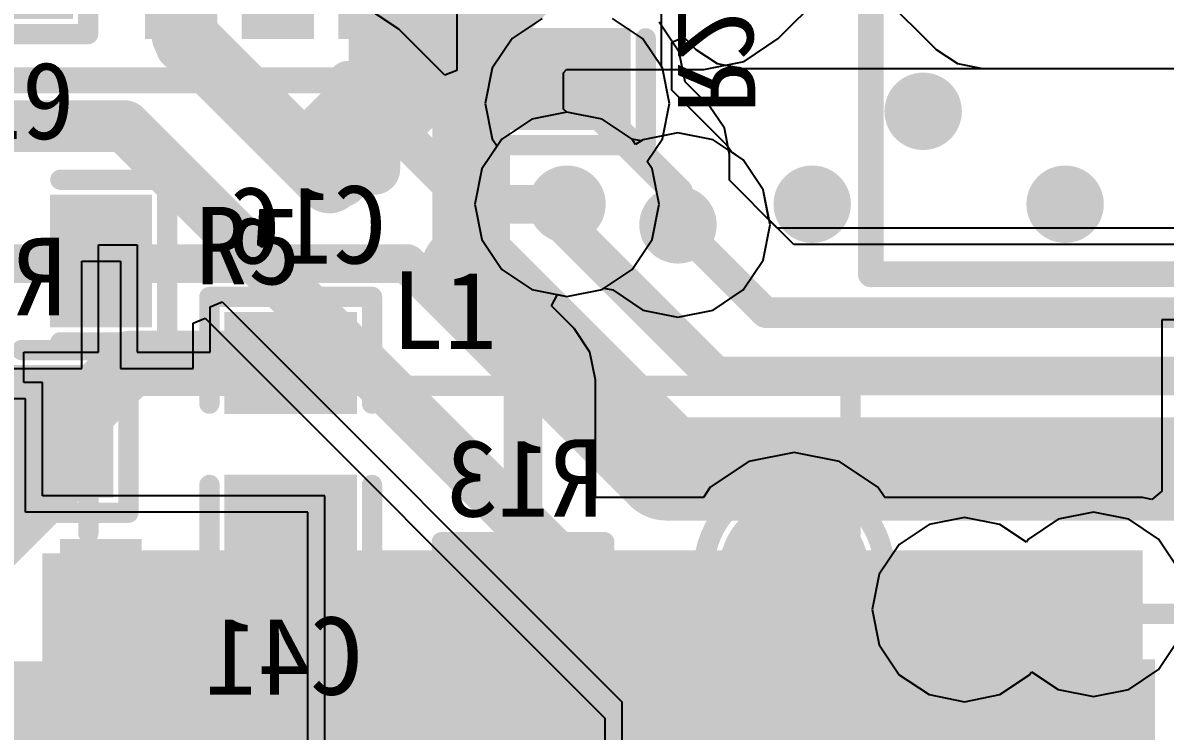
# Model space of a CAD drawing. Header units: millimetres. Extents: x 192 to 285.3, y 128.7 to 184.7.
# Drawn here: x 219.06 to 230.3, y 154.62 to 161.58 of the extents above; entities that cross this region are included whole.
import ezdxf

# ---------------------------------------------------------------- set-up
doc = ezdxf.new("R2010")
doc.units = ezdxf.units.MM
for name, color, linetype in [('BottomLayer', 5, 'Continuous'), ('BottomOverlay', 54, 'Continuous'), ('BottomPaste', 16, 'Continuous'), ('BottomSolder', 6, 'Continuous'), ('ConnectLayer', 7, 'Continuous'), ('MidLayer1', 16, 'Continuous'), ('MidLayer2', 76, 'Continuous'), ('MultiLayer', 9, 'Continuous'), ('TopLayer', 1, 'Continuous'), ('TopOverlay', 2, 'Continuous'), ('TopPaste', 8, 'Continuous'), ('TopSolder', 216, 'Continuous'), ('ViaHoleLayer', 16, 'Continuous')]:
    doc.layers.add(name, color=color, linetype=linetype)

# ---------------------------------------------------------------- blocks, each defined once
blk = doc.blocks.new('DO_214AC_17')
at = {"layer": 'TopLayer'}
for points in [[(-1.137, -0.794), (1.163, -0.794), (-1.137, 0.806), (1.163, 0.806)], [(3.263, -0.794), (5.563, -0.794), (3.263, 0.806), (5.563, 0.806)]]:
    blk.add_solid(points, dxfattribs=at)
at = {"layer": 'TopOverlay'}
for points, const_width in [([(-0.387, 1.356), (4.813, 1.356)], 0.2), ([(1.619, -0.921), (1.619, 1.111)], 0.254), ([(1.619, 1.111), (2.635, 0.095)], 0.254), ([(2.635, 0.603), (2.635, 1.111)], 0.254), ([(2.635, -0.921), (2.635, 0.603)], 0.254), ([(1.619, -0.921), (2.635, 0.095)], 0.254), ([(-0.387, -1.344), (4.813, -1.344)], 0.2)]:
    blk.add_lwpolyline(points, dxfattribs=dict(at, const_width=const_width))
for points, const_width in [([(-0.437, 1.356, 1), (-0.337, 1.356, 1)], 0.1), ([(4.763, 1.356, 1), (4.863, 1.356, 1)], 0.1), ([(1.556, 1.111, 1), (1.683, 1.111, 1)], 0.127), ([(1.556, 1.111, 1), (1.683, 1.111, 1)], 0.127), ([(2.572, 1.111, 1), (2.699, 1.111, 1)], 0.127), ([(2.572, 0.603, 1), (2.699, 0.603, 1)], 0.127), ([(2.572, 0.603, 1), (2.699, 0.603, 1)], 0.127), ([(2.572, 0.095, 1), (2.699, 0.095, 1)], 0.127), ([(2.572, 0.095, 1), (2.699, 0.095, 1)], 0.127), ([(1.556, -0.921, 1), (1.683, -0.921, 1)], 0.127), ([(1.556, -0.921, 1), (1.683, -0.921, 1)], 0.127), ([(2.572, -0.921, 1), (2.699, -0.921, 1)], 0.127), ([(-0.437, -1.344, 1), (-0.337, -1.344, 1)], 0.1), ([(4.763, -1.344, 1), (4.863, -1.344, 1)], 0.1)]:
    blk.add_lwpolyline(points, format="xyb", close=True, dxfattribs=dict(at, const_width=const_width))
at = {"layer": 'TopPaste'}
for points in [[(-1.137, -0.794), (1.163, -0.794), (-1.137, 0.806), (1.163, 0.806)], [(3.263, -0.794), (5.563, -0.794), (3.263, 0.806), (5.563, 0.806)]]:
    blk.add_solid(points, dxfattribs=at)
at = {"layer": 'TopSolder'}
for points in [[(-1.238, -0.895), (1.265, -0.895), (-1.238, 0.908), (1.265, 0.908)], [(3.162, -0.895), (5.665, -0.895), (3.162, 0.908), (5.665, 0.908)]]:
    blk.add_solid(points, dxfattribs=at)
blk = doc.blocks.new('MP4560DN_FOOTPRINT_B_34')
at = {"layer": 'BottomLayer'}
for points in [[(-0.8, 3.51), (0.8, 3.51), (-0.8, 4.11), (0.8, 4.11)], [(4.6, 3.51), (6.2, 3.51), (4.6, 4.11), (6.2, 4.11)], [(4, 3.655), (1.4, 3.655), (4, 0.155), (1.4, 0.155)], [(-0.8, 2.24), (0.8, 2.24), (-0.8, 2.84), (0.8, 2.84)], [(4.6, 2.24), (6.2, 2.24), (4.6, 2.84), (6.2, 2.84)], [(-0.8, 0.97), (0.8, 0.97), (-0.8, 1.57), (0.8, 1.57)], [(4.6, 0.97), (6.2, 0.97), (4.6, 1.57), (6.2, 1.57)], [(-0.8, -0.3), (0.8, -0.3), (-0.8, 0.3), (0.8, 0.3)], [(4.6, -0.3), (6.2, -0.3), (4.6, 0.3), (6.2, 0.3)]]:
    blk.add_solid(points, dxfattribs=at)
at = {"layer": 'BottomOverlay', "const_width": 0.2}
for points in [[(4.318, 4.445), (1.118, 4.445)], [(1.118, -0.635), (1.118, 4.445)], [(4.318, -0.635), (4.318, 4.445)], [(2.2, -0.635), (1.118, -0.635)], [(4.318, -0.635), (3.2, -0.635)]]:
    blk.add_lwpolyline(points, dxfattribs=at)
at = {"layer": 'BottomOverlay', "const_width": 0.1}
for points in [[(1.068, 4.445, 1), (1.168, 4.445, 1)], [(1.068, 4.445, 1), (1.168, 4.445, 1)], [(4.268, 4.445, 1), (4.368, 4.445, 1)], [(4.268, 4.445, 1), (4.368, 4.445, 1)], [(1.068, -0.635, 1), (1.168, -0.635, 1)], [(1.068, -0.635, 1), (1.168, -0.635, 1)], [(2.15, -0.635, 1), (2.25, -0.635, 1)], [(2.15, -0.635, 1), (2.25, -0.635, 1)], [(3.15, -0.635, 1), (3.25, -0.635, 1)], [(3.15, -0.635, 1), (3.25, -0.635, 1)], [(4.268, -0.635, 1), (4.368, -0.635, 1)], [(4.268, -0.635, 1), (4.368, -0.635, 1)]]:
    blk.add_lwpolyline(points, format="xyb", close=True, dxfattribs=at)
at = {"layer": 'BottomOverlay', "const_width": 0.2}
blk.add_lwpolyline([(2.2, -0.635, -1), (3.2, -0.635)], format="xyb", dxfattribs=at)
at = {"layer": 'BottomPaste'}
for points in [[(-0.8, 3.51), (0.8, 3.51), (-0.8, 4.11), (0.8, 4.11)], [(4.6, 3.51), (6.2, 3.51), (4.6, 4.11), (6.2, 4.11)], [(4, 3.655), (1.4, 3.655), (4, 0.155), (1.4, 0.155)], [(-0.8, 2.24), (0.8, 2.24), (-0.8, 2.84), (0.8, 2.84)], [(4.6, 2.24), (6.2, 2.24), (4.6, 2.84), (6.2, 2.84)], [(-0.8, 0.97), (0.8, 0.97), (-0.8, 1.57), (0.8, 1.57)], [(4.6, 0.97), (6.2, 0.97), (4.6, 1.57), (6.2, 1.57)], [(-0.8, -0.3), (0.8, -0.3), (-0.8, 0.3), (0.8, 0.3)], [(4.6, -0.3), (6.2, -0.3), (4.6, 0.3), (6.2, 0.3)]]:
    blk.add_solid(points, dxfattribs=at)
at = {"layer": 'BottomSolder'}
for points in [[(-0.902, 3.408), (0.902, 3.408), (-0.902, 4.212), (0.902, 4.212)], [(4.498, 3.408), (6.302, 3.408), (4.498, 4.212), (6.302, 4.212)], [(4.102, 3.757), (1.298, 3.757), (4.102, 0.053), (1.298, 0.053)], [(-0.902, 2.138), (0.902, 2.138), (-0.902, 2.942), (0.902, 2.942)], [(4.498, 2.138), (6.302, 2.138), (4.498, 2.942), (6.302, 2.942)], [(-0.902, 0.868), (0.902, 0.868), (-0.902, 1.672), (0.902, 1.672)], [(4.498, 0.868), (6.302, 0.868), (4.498, 1.672), (6.302, 1.672)], [(-0.902, -0.402), (0.902, -0.402), (-0.902, 0.402), (0.902, 0.402)], [(4.498, -0.402), (6.302, -0.402), (4.498, 0.402), (6.302, 0.402)]]:
    blk.add_solid(points, dxfattribs=at)
blk = doc.blocks.new('SOT23_5_35')
at = {"layer": 'TopLayer'}
for points in [[(-0.635, 0.696), (-0.635, 1.204), (-1.905, 0.696), (-1.905, 1.204)], [(1.905, 0.696), (1.905, 1.204), (0.635, 0.696), (0.635, 1.204)], [(-0.635, -0.254), (-0.635, 0.254), (-1.905, -0.254), (-1.905, 0.254)], [(-0.635, -1.204), (-0.635, -0.696), (-1.905, -1.204), (-1.905, -0.696)], [(1.905, -1.204), (1.905, -0.696), (0.635, -1.204), (0.635, -0.696)]]:
    blk.add_solid(points, dxfattribs=at)
at = {"layer": 'TopOverlay'}
for points, const_width in [([(-0.8, 1.45), (0.8, 1.45)], 0.254), ([(1.397, 0.188), (1.397, -0.193)], 0.305), ([(-0.8, -1.45), (0.8, -1.45)], 0.254)]:
    blk.add_lwpolyline(points, dxfattribs=dict(at, const_width=const_width))
for points, const_width in [([(-0.863, 1.45, 1), (-0.736, 1.45, 1)], 0.127), ([(0.737, 1.45, 1), (0.864, 1.45, 1)], 0.127), ([(1.321, 0.188, 1), (1.473, 0.188, 1)], 0.152), ([(1.321, -0.193, 1), (1.473, -0.193, 1)], 0.152), ([(-0.863, -1.45, 1), (-0.736, -1.45, 1)], 0.127), ([(0.737, -1.45, 1), (0.864, -1.45, 1)], 0.127)]:
    blk.add_lwpolyline(points, format="xyb", close=True, dxfattribs=dict(at, const_width=const_width))
at = {"layer": 'TopPaste'}
for points in [[(-0.635, 0.696), (-0.635, 1.204), (-1.905, 0.696), (-1.905, 1.204)], [(1.905, 0.696), (1.905, 1.204), (0.635, 0.696), (0.635, 1.204)], [(-0.635, -0.254), (-0.635, 0.254), (-1.905, -0.254), (-1.905, 0.254)], [(-0.635, -1.204), (-0.635, -0.696), (-1.905, -1.204), (-1.905, -0.696)], [(1.905, -1.204), (1.905, -0.696), (0.635, -1.204), (0.635, -0.696)]]:
    blk.add_solid(points, dxfattribs=at)
at = {"layer": 'TopSolder'}
for points in [[(-0.533, 0.594), (-0.533, 1.306), (-2.007, 0.594), (-2.007, 1.306)], [(2.007, 0.594), (2.007, 1.306), (0.533, 0.594), (0.533, 1.306)], [(-0.533, -0.356), (-0.533, 0.356), (-2.007, -0.356), (-2.007, 0.356)], [(-0.533, -1.306), (-0.533, -0.594), (-2.007, -1.306), (-2.007, -0.594)], [(2.007, -1.306), (2.007, -0.594), (0.533, -1.306), (0.533, -0.594)]]:
    blk.add_solid(points, dxfattribs=at)
blk = doc.blocks.new('0603_B_46')
at = {"layer": 'BottomLayer'}
for points in [[(-1.2, -0.55), (-0.4, -0.55), (-1.2, 0.55), (-0.4, 0.55)], [(0.4, -0.55), (1.2, -0.55), (0.4, 0.55), (1.2, 0.55)]]:
    blk.add_solid(points, dxfattribs=at)
at = {"layer": 'BottomOverlay', "const_width": 0.2}
for points in [[(-1.45, -0.8), (-1.45, 0.8)], [(-1.45, 0.8), (-0.4, 0.8)], [(0.4, 0.8), (1.45, 0.8)], [(1.45, -0.8), (1.45, 0.8)], [(-1.45, -0.8), (-0.4, -0.8)], [(0.4, -0.8), (1.45, -0.8)]]:
    blk.add_lwpolyline(points, dxfattribs=at)
at = {"layer": 'BottomOverlay', "const_width": 0.1}
for points in [[(-1.5, 0.8, 1), (-1.4, 0.8, 1)], [(-1.5, 0.8, 1), (-1.4, 0.8, 1)], [(-0.45, 0.8, 1), (-0.35, 0.8, 1)], [(0.35, 0.8, 1), (0.45, 0.8, 1)], [(1.4, 0.8, 1), (1.5, 0.8, 1)], [(1.4, 0.8, 1), (1.5, 0.8, 1)], [(-1.5, -0.8, 1), (-1.4, -0.8, 1)], [(-1.5, -0.8, 1), (-1.4, -0.8, 1)], [(-0.45, -0.8, 1), (-0.35, -0.8, 1)], [(0.35, -0.8, 1), (0.45, -0.8, 1)], [(1.4, -0.8, 1), (1.5, -0.8, 1)], [(1.4, -0.8, 1), (1.5, -0.8, 1)]]:
    blk.add_lwpolyline(points, format="xyb", close=True, dxfattribs=at)
at = {"layer": 'BottomPaste'}
for points in [[(-1.2, -0.55), (-0.4, -0.55), (-1.2, 0.55), (-0.4, 0.55)], [(0.4, -0.55), (1.2, -0.55), (0.4, 0.55), (1.2, 0.55)]]:
    blk.add_solid(points, dxfattribs=at)
at = {"layer": 'BottomSolder'}
for points in [[(-1.302, -0.652), (-0.298, -0.652), (-1.302, 0.652), (-0.298, 0.652)], [(0.298, -0.652), (1.302, -0.652), (0.298, 0.652), (1.302, 0.652)]]:
    blk.add_solid(points, dxfattribs=at)
blk = doc.blocks.new('0603_64')
at = {"layer": 'TopLayer'}
for points in [[(-1.2, -0.55), (-0.4, -0.55), (-1.2, 0.55), (-0.4, 0.55)], [(0.4, -0.55), (1.2, -0.55), (0.4, 0.55), (1.2, 0.55)]]:
    blk.add_solid(points, dxfattribs=at)
at = {"layer": 'TopOverlay', "const_width": 0.2}
for points in [[(-1.45, 0.8), (-1.45, -0.8)], [(-1.45, 0.8), (-0.4, 0.8)], [(0.4, 0.8), (1.45, 0.8)], [(1.45, 0.8), (1.45, -0.8)], [(-1.45, -0.8), (-0.4, -0.8)], [(0.4, -0.8), (1.45, -0.8)]]:
    blk.add_lwpolyline(points, dxfattribs=at)
at = {"layer": 'TopOverlay', "const_width": 0.1}
for points in [[(-1.5, 0.8, 1), (-1.4, 0.8, 1)], [(-1.5, 0.8, 1), (-1.4, 0.8, 1)], [(-0.45, 0.8, 1), (-0.35, 0.8, 1)], [(0.35, 0.8, 1), (0.45, 0.8, 1)], [(1.4, 0.8, 1), (1.5, 0.8, 1)], [(1.4, 0.8, 1), (1.5, 0.8, 1)], [(-1.5, -0.8, 1), (-1.4, -0.8, 1)], [(-1.5, -0.8, 1), (-1.4, -0.8, 1)], [(-0.45, -0.8, 1), (-0.35, -0.8, 1)], [(0.35, -0.8, 1), (0.45, -0.8, 1)], [(1.4, -0.8, 1), (1.5, -0.8, 1)], [(1.4, -0.8, 1), (1.5, -0.8, 1)]]:
    blk.add_lwpolyline(points, format="xyb", close=True, dxfattribs=at)
at = {"layer": 'TopPaste'}
for points in [[(-1.2, -0.55), (-0.4, -0.55), (-1.2, 0.55), (-0.4, 0.55)], [(0.4, -0.55), (1.2, -0.55), (0.4, 0.55), (1.2, 0.55)]]:
    blk.add_solid(points, dxfattribs=at)
at = {"layer": 'TopSolder'}
for points in [[(-1.302, -0.652), (-0.298, -0.652), (-1.302, 0.652), (-0.298, 0.652)], [(0.298, -0.652), (1.302, -0.652), (0.298, 0.652), (1.302, 0.652)]]:
    blk.add_solid(points, dxfattribs=at)
blk = doc.blocks.new('0603_B_65')
at = {"layer": 'BottomLayer'}
for points in [[(-1.2, -0.55), (-0.4, -0.55), (-1.2, 0.55), (-0.4, 0.55)], [(0.4, -0.55), (1.2, -0.55), (0.4, 0.55), (1.2, 0.55)]]:
    blk.add_solid(points, dxfattribs=at)
at = {"layer": 'BottomOverlay', "const_width": 0.2}
for points in [[(-1.45, 0.8), (-1.45, -0.8)], [(-1.45, 0.8), (-0.4, 0.8)], [(0.4, 0.8), (1.45, 0.8)], [(1.45, 0.8), (1.45, -0.8)], [(-1.45, -0.8), (-0.4, -0.8)], [(0.4, -0.8), (1.45, -0.8)]]:
    blk.add_lwpolyline(points, dxfattribs=at)
at = {"layer": 'BottomOverlay', "const_width": 0.1}
for points in [[(-1.5, 0.8, 1), (-1.4, 0.8, 1)], [(-1.5, 0.8, 1), (-1.4, 0.8, 1)], [(-0.45, 0.8, 1), (-0.35, 0.8, 1)], [(0.35, 0.8, 1), (0.45, 0.8, 1)], [(1.4, 0.8, 1), (1.5, 0.8, 1)], [(1.4, 0.8, 1), (1.5, 0.8, 1)], [(-1.5, -0.8, 1), (-1.4, -0.8, 1)], [(-1.5, -0.8, 1), (-1.4, -0.8, 1)], [(-0.45, -0.8, 1), (-0.35, -0.8, 1)], [(0.35, -0.8, 1), (0.45, -0.8, 1)], [(1.4, -0.8, 1), (1.5, -0.8, 1)], [(1.4, -0.8, 1), (1.5, -0.8, 1)]]:
    blk.add_lwpolyline(points, format="xyb", close=True, dxfattribs=at)
at = {"layer": 'BottomPaste'}
for points in [[(-1.2, -0.55), (-0.4, -0.55), (-1.2, 0.55), (-0.4, 0.55)], [(0.4, -0.55), (1.2, -0.55), (0.4, 0.55), (1.2, 0.55)]]:
    blk.add_solid(points, dxfattribs=at)
at = {"layer": 'BottomSolder'}
for points in [[(-1.302, -0.652), (-0.298, -0.652), (-1.302, 0.652), (-0.298, 0.652)], [(0.298, -0.652), (1.302, -0.652), (0.298, 0.652), (1.302, 0.652)]]:
    blk.add_solid(points, dxfattribs=at)
blk = doc.blocks.new('MURATA_7_X_7_96')
at = {"layer": 'TopLayer'}
for points in [[(2, 2.1), (2, 4.1), (-2, 2.1), (-2, 4.1)], [(2, -4.1), (2, -2.1), (-2, -4.1), (-2, -2.1)]]:
    blk.add_solid(points, dxfattribs=at)
at = {"layer": 'TopOverlay', "const_width": 0.2}
for points in [[(-2.3, 3.75), (-3.75, 3.75)], [(-3.75, -3.75), (-3.75, 3.75)], [(3.75, 3.75), (2.3, 3.75)], [(3.75, -3.75), (3.75, 3.75)], [(-2.3, -3.75), (-3.75, -3.75)], [(3.75, -3.75), (2.3, -3.75)]]:
    blk.add_lwpolyline(points, dxfattribs=at)
at = {"layer": 'TopOverlay', "const_width": 0.1}
for points in [[(-3.8, 3.75, 1), (-3.7, 3.75, 1)], [(-3.8, 3.75, 1), (-3.7, 3.75, 1)], [(-2.35, 3.75, 1), (-2.25, 3.75, 1)], [(2.25, 3.75, 1), (2.35, 3.75, 1)], [(3.7, 3.75, 1), (3.8, 3.75, 1)], [(3.7, 3.75, 1), (3.8, 3.75, 1)], [(-3.8, -3.75, 1), (-3.7, -3.75, 1)], [(-3.8, -3.75, 1), (-3.7, -3.75, 1)], [(-2.35, -3.75, 1), (-2.25, -3.75, 1)], [(2.25, -3.75, 1), (2.35, -3.75, 1)], [(3.7, -3.75, 1), (3.8, -3.75, 1)], [(3.7, -3.75, 1), (3.8, -3.75, 1)]]:
    blk.add_lwpolyline(points, format="xyb", close=True, dxfattribs=at)
at = {"layer": 'TopOverlay'}
blk.add_solid([(-1.895, -3.565), (1.865, -3.565), (-1.895, 3.565), (1.865, 3.565)], dxfattribs=at)
at = {"layer": 'TopPaste'}
for points in [[(2, 2.1), (2, 4.1), (-2, 2.1), (-2, 4.1)], [(2, -4.1), (2, -2.1), (-2, -4.1), (-2, -2.1)]]:
    blk.add_solid(points, dxfattribs=at)
at = {"layer": 'TopSolder'}
for points in [[(2.102, 1.998), (2.102, 4.202), (-2.102, 1.998), (-2.102, 4.202)], [(2.102, -4.202), (2.102, -1.998), (-2.102, -4.202), (-2.102, -1.998)]]:
    blk.add_solid(points, dxfattribs=at)
blk = doc.blocks.new('0603_102')
at = {"layer": 'TopLayer'}
for points in [[(-1.2, -0.55), (-0.4, -0.55), (-1.2, 0.55), (-0.4, 0.55)], [(0.4, -0.55), (1.2, -0.55), (0.4, 0.55), (1.2, 0.55)]]:
    blk.add_solid(points, dxfattribs=at)
at = {"layer": 'TopOverlay', "const_width": 0.2}
for points in [[(-0.4, 0.8), (-1.45, 0.8)], [(-1.45, 0.8), (-1.45, -0.8)], [(1.45, 0.8), (0.4, 0.8)], [(1.45, 0.8), (1.45, -0.8)], [(-0.4, -0.8), (-1.45, -0.8)], [(1.45, -0.8), (0.4, -0.8)]]:
    blk.add_lwpolyline(points, dxfattribs=at)
at = {"layer": 'TopOverlay', "const_width": 0.1}
for points in [[(-1.5, 0.8, 1), (-1.4, 0.8, 1)], [(-1.5, 0.8, 1), (-1.4, 0.8, 1)], [(-0.45, 0.8, 1), (-0.35, 0.8, 1)], [(0.35, 0.8, 1), (0.45, 0.8, 1)], [(1.4, 0.8, 1), (1.5, 0.8, 1)], [(1.4, 0.8, 1), (1.5, 0.8, 1)], [(-1.5, -0.8, 1), (-1.4, -0.8, 1)], [(-1.5, -0.8, 1), (-1.4, -0.8, 1)], [(-0.45, -0.8, 1), (-0.35, -0.8, 1)], [(0.35, -0.8, 1), (0.45, -0.8, 1)], [(1.4, -0.8, 1), (1.5, -0.8, 1)], [(1.4, -0.8, 1), (1.5, -0.8, 1)]]:
    blk.add_lwpolyline(points, format="xyb", close=True, dxfattribs=at)
at = {"layer": 'TopPaste'}
for points in [[(-1.2, -0.55), (-0.4, -0.55), (-1.2, 0.55), (-0.4, 0.55)], [(0.4, -0.55), (1.2, -0.55), (0.4, 0.55), (1.2, 0.55)]]:
    blk.add_solid(points, dxfattribs=at)
at = {"layer": 'TopSolder'}
for points in [[(-1.302, -0.652), (-0.298, -0.652), (-1.302, 0.652), (-0.298, 0.652)], [(0.298, -0.652), (1.302, -0.652), (0.298, 0.652), (1.302, 0.652)]]:
    blk.add_solid(points, dxfattribs=at)
blk = doc.blocks.new('0603_B_106')
at = {"layer": 'BottomLayer'}
for points in [[(-1.2, -0.55), (-0.4, -0.55), (-1.2, 0.55), (-0.4, 0.55)], [(0.4, -0.55), (1.2, -0.55), (0.4, 0.55), (1.2, 0.55)]]:
    blk.add_solid(points, dxfattribs=at)
at = {"layer": 'BottomOverlay', "const_width": 0.2}
for points in [[(-0.4, 0.8), (-1.45, 0.8)], [(-1.45, -0.8), (-1.45, 0.8)], [(1.45, 0.8), (0.4, 0.8)], [(1.45, -0.8), (1.45, 0.8)], [(-0.4, -0.8), (-1.45, -0.8)], [(1.45, -0.8), (0.4, -0.8)]]:
    blk.add_lwpolyline(points, dxfattribs=at)
at = {"layer": 'BottomOverlay', "const_width": 0.1}
for points in [[(-1.5, 0.8, 1), (-1.4, 0.8, 1)], [(-1.5, 0.8, 1), (-1.4, 0.8, 1)], [(-0.45, 0.8, 1), (-0.35, 0.8, 1)], [(0.35, 0.8, 1), (0.45, 0.8, 1)], [(1.4, 0.8, 1), (1.5, 0.8, 1)], [(1.4, 0.8, 1), (1.5, 0.8, 1)], [(-1.5, -0.8, 1), (-1.4, -0.8, 1)], [(-1.5, -0.8, 1), (-1.4, -0.8, 1)], [(-0.45, -0.8, 1), (-0.35, -0.8, 1)], [(0.35, -0.8, 1), (0.45, -0.8, 1)], [(1.4, -0.8, 1), (1.5, -0.8, 1)], [(1.4, -0.8, 1), (1.5, -0.8, 1)]]:
    blk.add_lwpolyline(points, format="xyb", close=True, dxfattribs=at)
at = {"layer": 'BottomPaste'}
for points in [[(-1.2, -0.55), (-0.4, -0.55), (-1.2, 0.55), (-0.4, 0.55)], [(0.4, -0.55), (1.2, -0.55), (0.4, 0.55), (1.2, 0.55)]]:
    blk.add_solid(points, dxfattribs=at)
at = {"layer": 'BottomSolder'}
for points in [[(-1.302, -0.652), (-0.298, -0.652), (-1.302, 0.652), (-0.298, 0.652)], [(0.298, -0.652), (1.302, -0.652), (0.298, 0.652), (1.302, 0.652)]]:
    blk.add_solid(points, dxfattribs=at)
blk = doc.blocks.new('0603_B_128')
at = {"layer": 'BottomLayer'}
for points in [[(-1.2, -0.55), (-0.4, -0.55), (-1.2, 0.55), (-0.4, 0.55)], [(0.4, -0.55), (1.2, -0.55), (0.4, 0.55), (1.2, 0.55)]]:
    blk.add_solid(points, dxfattribs=at)
at = {"layer": 'BottomOverlay', "const_width": 0.2}
for points in [[(-1.45, 0.8), (-1.45, -0.8)], [(-1.45, 0.8), (-0.4, 0.8)], [(0.4, 0.8), (1.45, 0.8)], [(1.45, 0.8), (1.45, -0.8)], [(-1.45, -0.8), (-0.4, -0.8)], [(0.4, -0.8), (1.45, -0.8)]]:
    blk.add_lwpolyline(points, dxfattribs=at)
at = {"layer": 'BottomOverlay', "const_width": 0.1}
for points in [[(-1.5, 0.8, 1), (-1.4, 0.8, 1)], [(-1.5, 0.8, 1), (-1.4, 0.8, 1)], [(-0.45, 0.8, 1), (-0.35, 0.8, 1)], [(0.35, 0.8, 1), (0.45, 0.8, 1)], [(1.4, 0.8, 1), (1.5, 0.8, 1)], [(1.4, 0.8, 1), (1.5, 0.8, 1)], [(-1.5, -0.8, 1), (-1.4, -0.8, 1)], [(-1.5, -0.8, 1), (-1.4, -0.8, 1)], [(-0.45, -0.8, 1), (-0.35, -0.8, 1)], [(0.35, -0.8, 1), (0.45, -0.8, 1)], [(1.4, -0.8, 1), (1.5, -0.8, 1)], [(1.4, -0.8, 1), (1.5, -0.8, 1)]]:
    blk.add_lwpolyline(points, format="xyb", close=True, dxfattribs=at)
at = {"layer": 'BottomPaste'}
for points in [[(-1.2, -0.55), (-0.4, -0.55), (-1.2, 0.55), (-0.4, 0.55)], [(0.4, -0.55), (1.2, -0.55), (0.4, 0.55), (1.2, 0.55)]]:
    blk.add_solid(points, dxfattribs=at)
at = {"layer": 'BottomSolder'}
for points in [[(-1.302, -0.652), (-0.298, -0.652), (-1.302, 0.652), (-0.298, 0.652)], [(0.298, -0.652), (1.302, -0.652), (0.298, 0.652), (1.302, 0.652)]]:
    blk.add_solid(points, dxfattribs=at)
blk = doc.blocks.new('0603_B_135')
at = {"layer": 'BottomLayer'}
for points in [[(-1.2, -0.55), (-0.4, -0.55), (-1.2, 0.55), (-0.4, 0.55)], [(0.4, -0.55), (1.2, -0.55), (0.4, 0.55), (1.2, 0.55)]]:
    blk.add_solid(points, dxfattribs=at)
at = {"layer": 'BottomOverlay', "const_width": 0.2}
for points in [[(-1.45, 0.8), (-0.4, 0.8)], [(-1.45, 0.8), (-1.45, -0.8)], [(0.4, 0.8), (1.45, 0.8)], [(1.45, 0.8), (1.45, -0.8)], [(-1.45, -0.8), (-0.4, -0.8)], [(0.4, -0.8), (1.45, -0.8)]]:
    blk.add_lwpolyline(points, dxfattribs=at)
at = {"layer": 'BottomOverlay', "const_width": 0.1}
for points in [[(-1.5, 0.8, 1), (-1.4, 0.8, 1)], [(-1.5, 0.8, 1), (-1.4, 0.8, 1)], [(-0.45, 0.8, 1), (-0.35, 0.8, 1)], [(0.35, 0.8, 1), (0.45, 0.8, 1)], [(1.4, 0.8, 1), (1.5, 0.8, 1)], [(1.4, 0.8, 1), (1.5, 0.8, 1)], [(-1.5, -0.8, 1), (-1.4, -0.8, 1)], [(-1.5, -0.8, 1), (-1.4, -0.8, 1)], [(-0.45, -0.8, 1), (-0.35, -0.8, 1)], [(0.35, -0.8, 1), (0.45, -0.8, 1)], [(1.4, -0.8, 1), (1.5, -0.8, 1)], [(1.4, -0.8, 1), (1.5, -0.8, 1)]]:
    blk.add_lwpolyline(points, format="xyb", close=True, dxfattribs=at)
at = {"layer": 'BottomPaste'}
for points in [[(-1.2, -0.55), (-0.4, -0.55), (-1.2, 0.55), (-0.4, 0.55)], [(0.4, -0.55), (1.2, -0.55), (0.4, 0.55), (1.2, 0.55)]]:
    blk.add_solid(points, dxfattribs=at)
at = {"layer": 'BottomSolder'}
for points in [[(-1.302, -0.652), (-0.298, -0.652), (-1.302, 0.652), (-0.298, 0.652)], [(0.298, -0.652), (1.302, -0.652), (0.298, 0.652), (1.302, 0.652)]]:
    blk.add_solid(points, dxfattribs=at)
blk = doc.blocks.new('TESTPOINT_B_156')
at = {"layer": 'BottomLayer', "const_width": 0.635}
blk.add_lwpolyline([(-0.3175, 0, 1), (0.3175, 0, 1)], format="xyb", close=True, dxfattribs=at)
at = {"layer": 'BottomOverlay'}
for points, const_width in [([(0.889, 0, 1), (-0.889, 0, 1)], 0.2032), ([(-0.9398, 0, 1), (-0.8382, 0, 1)], 0.1016), ([(0.8382, 0, 1), (0.9398, 0, 1)], 0.1016)]:
    blk.add_lwpolyline(points, format="xyb", close=True, dxfattribs=dict(at, const_width=const_width))
at = {"layer": 'BottomPaste', "const_width": 0.635}
blk.add_lwpolyline([(-0.3175, 0, 1), (0.3175, 0, 1)], format="xyb", close=True, dxfattribs=at)
at = {"layer": 'BottomSolder', "const_width": 0.7366}
blk.add_lwpolyline([(-0.3683, 0, 1), (0.3683, 0, 1)], format="xyb", close=True, dxfattribs=at)
blk = doc.blocks.new('GPS_ANT_25_25_166')
at = {"layer": 'TopOverlay', "const_width": 0.254}
for points in [[(12.5, -15.5), (12.5, 9.5)], [(12.5, -15.5), (-12.5, -15.5)]]:
    blk.add_lwpolyline(points, dxfattribs=at)
at = {"layer": 'TopOverlay', "const_width": 0.127}
blk.add_lwpolyline([(12.437, -15.5, 1), (12.564, -15.5, 1)], format="xyb", close=True, dxfattribs=at)
blk.add_lwpolyline([(12.437, -15.5, 1), (12.564, -15.5, 1)], format="xyb", close=True, dxfattribs=at)

msp = doc.modelspace()

# ---------------------------------------------------------------- linework, layer by layer
at = {"layer": 'BottomLayer'}
for p, q in [((222.757, 161.523), (222.526, 161.677)), ((223.329, 161.724), (223.329, 161.117)), ((223.211, 161.068), (222.757, 161.523)), ((225.445, 161.394), (225.562, 161.443)), ((225.562, 161.443), (225.682, 161.323)), ((225.445, 160.923), (225.445, 161.394)), ((225.682, 161.323), (225.892, 161.183)), ((223.329, 161.117), (223.211, 161.068)), ((225.892, 161.183), (226.139, 161.134)), ((226.139, 161.134), (232.815, 161.134)), ((225.979, 160.389), (225.445, 160.923)), ((226.027, 160.317), (225.979, 160.389)), ((226.145, 160.238), (226.027, 160.317)), ((226.342, 159.943), (226.145, 160.238)), ((226.411, 159.597), (226.342, 159.943)), ((226.342, 159.25), (226.411, 159.597)), ((226.145, 158.956), (226.342, 159.25)), ((224.412, 158.893), (224.759, 158.962)), ((224.759, 158.962), (224.775, 158.973)), ((224.775, 158.973), (224.863, 158.956)), ((224.863, 158.956), (224.863, 158.956)), ((224.863, 158.956), (224.863, 158.956)), ((224.863, 158.956), (225.158, 158.759)), ((225.851, 158.759), (226.145, 158.956)), ((224.261, 158.8), (224.32, 158.912)), ((224.32, 158.912), (224.412, 158.893)), ((224.484, 158.576), (224.261, 158.8)), ((225.158, 158.759), (225.504, 158.69)), ((225.504, 158.69), (225.851, 158.759)), ((232.815, 158.661), (230.265, 158.661)), ((230.265, 158.661), (230.265, 157.261)), ((224.638, 158.345), (224.484, 158.576)), ((224.693, 158.073), (224.638, 158.345)), ((224.693, 156.914), (224.693, 158.073)), ((226.201, 157.27), (225.823, 157.017)), ((226.647, 157.358), (226.201, 157.27)), ((227.093, 157.27), (226.647, 157.358)), ((227.471, 157.017), (227.093, 157.27)), ((230.265, 157.261), (230.265, 156.977)), ((225.823, 157.017), (225.755, 156.914)), ((227.54, 156.914), (227.471, 157.017)), ((230.265, 156.977), (230.167, 156.896)), ((225.755, 156.914), (224.693, 156.914)), ((230.076, 156.914), (227.54, 156.914)), ((230.167, 156.896), (230.076, 156.914))]:
    msp.add_line(p, q, dxfattribs=at)
for points, const_width in [([(222.253, 161.019), (223.472, 159.8)], 0.381), ([(218.055, 161.019), (222.253, 161.019)], 0.254), ([(224.387, 161.032), (225.504, 159.914)], 0.3), ([(223.472, 159.8), (224.412, 159.8)], 0.381), ([(225.504, 159.597), (225.504, 159.914)], 0.3), ([(218.621, 159.216), (222.837, 159.216)], 0.381), ([(222.837, 159.216), (223.98, 158.073)], 0.381), ([(219.446, 157.565), (220.119, 158.238)], 0.635), ([(220.119, 158.238), (221.694, 158.238)], 0.635), ([(223.98, 156.168), (223.98, 158.073)], 0.381), ([(219.446, 157.171), (219.446, 157.565)], 0.635), ([(218.554, 156.279), (219.446, 157.171)], 0.635), ([(223.98, 155.825), (223.98, 156.168)], 0.508)]:
    msp.add_lwpolyline(points, dxfattribs=dict(at, const_width=const_width))
for points, const_width in [([(222.158, 161.019, 1), (222.348, 161.019, 1)], 0.191), ([(222.19, 161.019, 1), (222.317, 161.019, 1)], 0.127), ([(224.312, 161.032, 1), (224.462, 161.032, 1)], 0.15), ([(227.727, 160.714, 1), (228.108, 160.714, 1)], 0.381), ([(224.222, 159.8, 1), (224.603, 159.8, 1)], 0.381), ([(226.635, 159.8, 1), (227.016, 159.8, 1)], 0.381), ([(229.124, 159.8, 1), (229.505, 159.8, 1)], 0.381), ([(223.377, 159.8, 1), (223.568, 159.8, 1)], 0.191), ([(223.377, 159.8, 1), (223.568, 159.8, 1)], 0.191), ([(224.317, 159.8, 1), (224.507, 159.8, 1)], 0.191), ([(225.314, 159.597, 1), (225.695, 159.597, 1)], 0.381), ([(225.429, 159.914, 1), (225.579, 159.914, 1)], 0.15), ([(225.429, 159.914, 1), (225.579, 159.914, 1)], 0.15), ([(225.429, 159.597, 1), (225.579, 159.597, 1)], 0.15), ([(222.742, 159.216, 1), (222.933, 159.216, 1)], 0.191), ([(222.742, 159.216, 1), (222.933, 159.216, 1)], 0.191), ([(219.961, 158.238, 1), (220.278, 158.238, 1)], 0.318), ([(219.961, 158.238, 1), (220.278, 158.238, 1)], 0.318), ([(221.536, 158.238, 1), (221.853, 158.238, 1)], 0.318), ([(223.885, 158.073, 1), (224.076, 158.073, 1)], 0.191), ([(223.885, 158.073, 1), (224.076, 158.073, 1)], 0.191), ([(219.288, 157.565, 1), (219.605, 157.565, 1)], 0.318), ([(219.288, 157.565, 1), (219.605, 157.565, 1)], 0.318), ([(219.288, 157.171, 1), (219.605, 157.171, 1)], 0.318), ([(219.288, 157.171, 1), (219.605, 157.171, 1)], 0.318), ([(223.853, 156.168, 1), (224.107, 156.168, 1)], 0.254), ([(223.885, 156.168, 1), (224.076, 156.168, 1)], 0.191), ([(228.133, 155.812, 1), (228.514, 155.812, 1)], 0.381), ([(229.403, 155.863, 1), (229.784, 155.863, 1)], 0.381), ([(223.853, 155.825, 1), (224.107, 155.825, 1)], 0.254)]:
    msp.add_lwpolyline(points, format="xyb", close=True, dxfattribs=dict(at, const_width=const_width))
for points in [[(219.662, 155.075), (228.451, 155.075), (219.662, 156.396), (228.451, 156.396)], [(227.917, 152.408), (230.076, 152.408), (227.917, 156.396), (230.076, 156.396)]]:
    msp.add_solid(points, dxfattribs=at)
at = {"layer": 'ConnectLayer'}
for p, q in [((225.46, 163.906), (228.044, 161.323)), ((225.343, 161.149), (225.343, 162.613)), ((224.167, 161.628), (223.873, 161.431)), ((225.155, 161.431), (224.861, 161.628)), ((225.518, 161.297), (225.321, 161.592)), ((223.873, 161.431), (223.676, 161.137)), ((225.351, 161.137), (225.155, 161.431)), ((228.044, 161.323), (228.254, 161.183)), ((225.576, 161.003), (225.518, 161.297)), ((223.676, 161.137), (223.607, 160.79)), ((225.351, 161.137), (225.343, 161.149)), ((225.42, 160.79), (225.351, 161.137)), ((225.42, 160.79), (225.351, 161.137)), ((228.254, 161.183), (228.502, 161.134)), ((228.502, 161.134), (232.815, 161.134)), ((225.815, 160.765), (225.576, 161.003)), ((223.607, 160.79), (223.676, 160.444)), ((225.351, 160.444), (225.42, 160.79)), ((225.351, 160.444), (225.42, 160.79)), ((225.961, 160.547), (225.815, 160.765)), ((226.012, 160.29), (225.961, 160.547)), ((223.676, 160.444), (223.725, 160.371)), ((225.201, 160.219), (225.351, 160.444)), ((225.201, 160.219), (225.351, 160.444)), ((223.725, 160.371), (223.575, 160.147)), ((225.25, 160.147), (225.201, 160.219)), ((225.25, 160.147), (225.201, 160.219)), ((226.012, 160.035), (226.012, 160.29)), ((223.575, 160.147), (223.506, 159.8)), ((225.319, 159.8), (225.25, 160.147)), ((225.319, 159.8), (225.25, 160.147)), ((226.482, 159.564), (226.012, 160.035)), ((223.506, 159.8), (223.575, 159.453)), ((225.25, 159.453), (225.319, 159.8)), ((225.25, 159.453), (225.319, 159.8)), ((232.148, 159.564), (226.482, 159.564)), ((219.803, 158.343), (219.803, 159.401)), ((219.803, 159.401), (220.184, 159.401)), ((220.184, 159.401), (220.184, 158.343)), ((223.575, 159.453), (223.771, 159.159)), ((225.053, 159.159), (225.25, 159.453)), ((225.053, 159.159), (225.25, 159.453)), ((223.771, 159.159), (224.065, 158.962)), ((224.759, 158.962), (225.053, 159.159)), ((224.759, 158.962), (225.053, 159.159)), ((224.065, 158.962), (224.412, 158.893)), ((224.412, 158.893), (224.759, 158.962)), ((224.412, 158.893), (224.759, 158.962)), ((220.902, 158.791), (221.019, 158.839)), ((221.019, 158.839), (224.953, 154.906)), ((224.261, 158.8), (224.32, 158.912)), ((224.32, 158.912), (224.412, 158.893)), ((220.902, 158.343), (220.902, 158.791)), ((224.484, 158.576), (224.261, 158.8)), ((232.815, 158.661), (230.265, 158.661)), ((230.265, 158.661), (230.265, 157.261)), ((224.638, 158.345), (224.484, 158.576)), ((219.067, 158.046), (219.067, 158.343)), ((219.067, 158.343), (219.803, 158.343)), ((220.184, 158.343), (220.902, 158.343)), ((224.693, 158.073), (224.638, 158.345)), ((224.693, 156.914), (224.693, 158.073)), ((219.251, 158.046), (219.067, 158.046)), ((219.251, 156.931), (219.251, 158.046)), ((226.201, 157.27), (225.823, 157.017)), ((226.647, 157.358), (226.201, 157.27)), ((227.093, 157.27), (226.647, 157.358)), ((227.471, 157.017), (227.093, 157.27)), ((230.265, 157.261), (230.265, 156.977)), ((222.028, 156.931), (219.251, 156.931)), ((222.028, 154.331), (222.028, 156.931)), ((225.823, 157.017), (225.755, 156.914)), ((227.54, 156.914), (227.471, 157.017)), ((230.265, 156.977), (230.167, 156.896)), ((225.755, 156.914), (224.693, 156.914)), ((230.076, 156.914), (227.54, 156.914)), ((230.167, 156.896), (230.076, 156.914)), ((228.324, 156.718), (227.977, 156.649)), ((228.671, 156.649), (228.324, 156.718)), ((229.247, 156.7), (228.953, 156.504)), ((229.594, 156.769), (229.247, 156.7)), ((229.941, 156.7), (229.594, 156.769)), ((230.235, 156.504), (229.941, 156.7)), ((227.977, 156.649), (227.683, 156.453)), ((228.933, 156.474), (228.671, 156.649)), ((228.953, 156.504), (228.933, 156.474)), ((230.431, 156.21), (230.235, 156.504)), ((227.683, 156.453), (227.486, 156.159)), ((227.486, 156.159), (227.417, 155.812)), ((227.417, 155.812), (227.486, 155.465)), ((227.486, 155.465), (227.683, 155.171)), ((230.235, 155.222), (230.431, 155.516)), ((227.683, 155.171), (227.977, 154.975)), ((228.671, 154.975), (228.965, 155.171)), ((228.965, 155.171), (228.985, 155.201)), ((228.985, 155.201), (229.247, 155.025)), ((229.941, 155.025), (230.235, 155.222)), ((229.247, 155.025), (229.594, 154.956)), ((229.594, 154.956), (229.941, 155.025)), ((224.953, 154.906), (224.953, 150.085)), ((227.977, 154.975), (228.324, 154.906)), ((228.324, 154.906), (228.671, 154.975))]:
    msp.add_line(p, q, dxfattribs=at)
at = {"layer": 'MidLayer1'}
for p, q in [((224.065, 160.637), (223.771, 160.441)), ((224.412, 160.706), (224.065, 160.637)), ((224.759, 160.637), (224.412, 160.706)), ((225.053, 160.441), (224.759, 160.637)), ((223.771, 160.441), (223.575, 160.147)), ((225.088, 160.388), (225.053, 160.441)), ((225.158, 160.434), (225.088, 160.388)), ((225.504, 160.503), (225.158, 160.434)), ((225.851, 160.434), (225.504, 160.503)), ((226.145, 160.238), (225.851, 160.434)), ((226.342, 159.943), (226.145, 160.238)), ((223.575, 160.147), (223.506, 159.8)), ((226.411, 159.597), (226.342, 159.943)), ((223.506, 159.8), (223.575, 159.453)), ((226.342, 159.25), (226.411, 159.597)), ((223.575, 159.453), (223.771, 159.159)), ((226.145, 158.956), (226.342, 159.25)), ((223.771, 159.159), (224.065, 158.962)), ((224.065, 158.962), (224.412, 158.893)), ((224.412, 158.893), (224.759, 158.962)), ((224.759, 158.962), (224.775, 158.973)), ((224.775, 158.973), (224.863, 158.956)), ((224.863, 158.956), (224.863, 158.956)), ((224.863, 158.956), (224.863, 158.956)), ((224.863, 158.956), (225.158, 158.759)), ((225.851, 158.759), (226.145, 158.956)), ((225.158, 158.759), (225.504, 158.69)), ((225.504, 158.69), (225.851, 158.759)), ((228.324, 156.718), (227.977, 156.649)), ((228.671, 156.649), (228.324, 156.718)), ((229.247, 156.7), (228.953, 156.504)), ((229.594, 156.769), (229.247, 156.7)), ((229.941, 156.7), (229.594, 156.769)), ((230.235, 156.504), (229.941, 156.7)), ((227.977, 156.649), (227.683, 156.453)), ((228.933, 156.474), (228.671, 156.649)), ((228.953, 156.504), (228.933, 156.474)), ((230.431, 156.21), (230.235, 156.504)), ((227.683, 156.453), (227.486, 156.159)), ((227.486, 156.159), (227.417, 155.812)), ((227.417, 155.812), (227.486, 155.465)), ((227.486, 155.465), (227.683, 155.171)), ((230.235, 155.222), (230.431, 155.516)), ((227.683, 155.171), (227.977, 154.975)), ((228.671, 154.975), (228.965, 155.171)), ((228.965, 155.171), (228.985, 155.201)), ((228.985, 155.201), (229.247, 155.025)), ((229.941, 155.025), (230.235, 155.222)), ((229.247, 155.025), (229.594, 154.956)), ((229.594, 154.956), (229.941, 155.025)), ((227.977, 154.975), (228.324, 154.906)), ((228.324, 154.906), (228.671, 154.975))]:
    msp.add_line(p, q, dxfattribs=at)
at = {"layer": 'MidLayer1', "const_width": 0.381}
for points in [[(227.727, 160.714, 1), (228.108, 160.714, 1)], [(224.222, 159.8, 1), (224.603, 159.8, 1)], [(226.635, 159.8, 1), (227.016, 159.8, 1)], [(229.124, 159.8, 1), (229.505, 159.8, 1)], [(225.314, 159.597, 1), (225.695, 159.597, 1)], [(228.133, 155.812, 1), (228.514, 155.812, 1)], [(229.403, 155.863, 1), (229.784, 155.863, 1)]]:
    msp.add_lwpolyline(points, format="xyb", close=True, dxfattribs=at)
at = {"layer": 'MidLayer2'}
for p, q in [((224.065, 160.637), (223.771, 160.441)), ((224.412, 160.706), (224.065, 160.637)), ((224.759, 160.637), (224.412, 160.706)), ((225.053, 160.441), (224.759, 160.637)), ((223.771, 160.441), (223.575, 160.147)), ((225.141, 160.423), (225.053, 160.441)), ((225.053, 160.441), (225.053, 160.441)), ((225.053, 160.441), (225.053, 160.441)), ((225.158, 160.434), (225.141, 160.423)), ((225.504, 160.503), (225.158, 160.434)), ((225.851, 160.434), (225.504, 160.503)), ((226.145, 160.238), (225.851, 160.434)), ((226.342, 159.943), (226.145, 160.238)), ((223.575, 160.147), (223.506, 159.8)), ((226.411, 159.597), (226.342, 159.943)), ((223.506, 159.8), (223.575, 159.453)), ((226.342, 159.25), (226.411, 159.597)), ((223.575, 159.453), (223.771, 159.159)), ((226.145, 158.956), (226.342, 159.25)), ((223.771, 159.159), (224.065, 158.962)), ((224.065, 158.962), (224.412, 158.893)), ((224.412, 158.893), (224.759, 158.962)), ((224.759, 158.962), (224.775, 158.973)), ((224.775, 158.973), (224.863, 158.956)), ((224.863, 158.956), (224.863, 158.956)), ((224.863, 158.956), (224.863, 158.956)), ((224.863, 158.956), (225.158, 158.759)), ((225.851, 158.759), (226.145, 158.956)), ((225.158, 158.759), (225.504, 158.69)), ((225.504, 158.69), (225.851, 158.759)), ((228.324, 156.718), (227.977, 156.649)), ((228.671, 156.649), (228.324, 156.718)), ((229.247, 156.7), (228.953, 156.504)), ((229.594, 156.769), (229.247, 156.7)), ((229.941, 156.7), (229.594, 156.769)), ((230.235, 156.504), (229.941, 156.7)), ((227.977, 156.649), (227.683, 156.453)), ((228.933, 156.474), (228.671, 156.649)), ((228.953, 156.504), (228.933, 156.474)), ((230.431, 156.21), (230.235, 156.504)), ((227.683, 156.453), (227.486, 156.159)), ((227.486, 156.159), (227.417, 155.812)), ((227.417, 155.812), (227.486, 155.465)), ((227.486, 155.465), (227.683, 155.171)), ((230.235, 155.222), (230.431, 155.516)), ((227.683, 155.171), (227.977, 154.975)), ((228.671, 154.975), (228.965, 155.171)), ((228.965, 155.171), (228.985, 155.201)), ((228.985, 155.201), (229.247, 155.025)), ((229.941, 155.025), (230.235, 155.222)), ((229.247, 155.025), (229.594, 154.956)), ((229.594, 154.956), (229.941, 155.025)), ((227.977, 154.975), (228.324, 154.906)), ((228.324, 154.906), (228.671, 154.975))]:
    msp.add_line(p, q, dxfattribs=at)
at = {"layer": 'MidLayer2', "const_width": 0.381}
for points in [[(227.727, 160.714, 1), (228.108, 160.714, 1)], [(224.222, 159.8, 1), (224.603, 159.8, 1)], [(226.635, 159.8, 1), (227.016, 159.8, 1)], [(229.124, 159.8, 1), (229.505, 159.8, 1)], [(225.314, 159.597, 1), (225.695, 159.597, 1)], [(228.133, 155.812, 1), (228.514, 155.812, 1)], [(229.403, 155.863, 1), (229.784, 155.863, 1)]]:
    msp.add_lwpolyline(points, format="xyb", close=True, dxfattribs=at)
at = {"layer": 'MultiLayer', "const_width": 0.381}
for points in [[(227.727, 160.714, 1), (228.108, 160.714, 1)], [(224.222, 159.8, 1), (224.603, 159.8, 1)], [(226.635, 159.8, 1), (227.016, 159.8, 1)], [(229.124, 159.8, 1), (229.505, 159.8, 1)], [(225.314, 159.597, 1), (225.695, 159.597, 1)], [(228.133, 155.812, 1), (228.514, 155.812, 1)], [(229.403, 155.863, 1), (229.784, 155.863, 1)]]:
    msp.add_lwpolyline(points, format="xyb", close=True, dxfattribs=at)
at = {"layer": 'TopLayer'}
for p, q in [((226.491, 161.43), (227.481, 162.42)), ((226.155, 161.205), (226.491, 161.43)), ((225.758, 161.126), (226.155, 161.205)), ((224.377, 161.093), (224.409, 161.126)), ((224.377, 160.735), (224.377, 161.093)), ((224.409, 161.126), (225.758, 161.126)), ((225.758, 161.126), (225.758, 161.126)), ((224.412, 160.706), (224.377, 160.735)), ((224.759, 160.637), (224.412, 160.706)), ((225.053, 160.441), (224.759, 160.637)), ((225.141, 160.423), (225.053, 160.441)), ((225.053, 160.441), (225.053, 160.441)), ((225.053, 160.441), (225.053, 160.441)), ((225.158, 160.434), (225.141, 160.423)), ((225.504, 160.503), (225.158, 160.434)), ((225.851, 160.434), (225.504, 160.503)), ((226.145, 160.238), (225.851, 160.434)), ((226.342, 159.943), (226.145, 160.238)), ((226.4, 159.649), (226.342, 159.943)), ((226.646, 159.404), (226.4, 159.649)), ((231.981, 159.404), (226.646, 159.404)), ((219.637, 158.183), (219.637, 159.241)), ((219.637, 159.241), (220.018, 159.241)), ((220.018, 159.241), (220.018, 158.183)), ((220.735, 158.631), (220.853, 158.679)), ((220.735, 158.183), (220.735, 158.631)), ((220.853, 158.679), (224.786, 154.745)), ((218.901, 158.183), (219.637, 158.183)), ((220.018, 158.183), (220.735, 158.183)), ((219.084, 157.886), (218.901, 157.886)), ((219.084, 156.771), (219.084, 157.886)), ((221.861, 156.771), (219.084, 156.771)), ((221.861, 154.171), (221.861, 156.771)), ((224.786, 154.745), (224.786, 149.925))]:
    msp.add_line(p, q, dxfattribs=at)
for points, const_width in [([(223.47, 161.652), (223.47, 167.219)], 0.762), ([(223.47, 161.652), (223.98, 162.162)], 1.016), ([(220.617, 161.359), (220.617, 162.162)], 0.508), ([(222.517, 160.699), (222.517, 162.162)], 0.508), ([(222.517, 160.699), (223.47, 161.652)], 1.016), ([(223.47, 159.116), (223.47, 161.652)], 0.762), ([(220.643, 161.461), (222.075, 160.028)], 0.635), ([(222.202, 160.384), (222.517, 160.699)], 1.016), ([(222.517, 160.147), (222.517, 160.699)], 0.508), ([(216.887, 160.568), (220.062, 160.568)], 0.508), ([(220.062, 160.568), (225.708, 154.923)], 0.508), ([(222.075, 160.028), (222.202, 160.028)], 0.508), ([(224.412, 159.571), (224.412, 159.8)], 0.381), ([(224.412, 159.571), (225.873, 158.111)], 0.381), ([(225.504, 159.597), (226.368, 158.733)], 0.3), ([(223.47, 159.116), (225.39, 157.196)], 1.016), ([(226.368, 158.733), (231.981, 158.733)], 0.3), ([(225.873, 158.111), (231.588, 158.111)], 0.381), ([(225.39, 157.196), (230.826, 157.196)], 1.016), ([(225.708, 154.923), (226.139, 154.923)], 0.508), ([(226.139, 154.923), (226.343, 154.923)], 0.508), ([(226.343, 154.923), (226.553, 154.923)], 0.508)]:
    msp.add_lwpolyline(points, dxfattribs=dict(at, const_width=const_width))
for points, const_width in [([(223.216, 161.652, 1), (223.724, 161.652, 1)], 0.508), ([(223.216, 161.652, 1), (223.724, 161.652, 1)], 0.508), ([(223.28, 161.652, 1), (223.661, 161.652, 1)], 0.381), ([(223.28, 161.652, 1), (223.661, 161.652, 1)], 0.381), ([(220.484, 161.461, 1), (220.802, 161.461, 1)], 0.318), ([(220.49, 161.359, 1), (220.744, 161.359, 1)], 0.254), ([(222.263, 160.699, 1), (222.771, 160.699, 1)], 0.508), ([(222.263, 160.699, 1), (222.771, 160.699, 1)], 0.508), ([(227.727, 160.714, 1), (228.108, 160.714, 1)], 0.381), ([(221.948, 160.384, 1), (222.456, 160.384, 1)], 0.508), ([(222.39, 160.699, 1), (222.644, 160.699, 1)], 0.254), ([(222.39, 160.699, 1), (222.644, 160.699, 1)], 0.254), ([(219.935, 160.568, 1), (220.189, 160.568, 1)], 0.254), ([(219.935, 160.568, 1), (220.189, 160.568, 1)], 0.254), ([(221.917, 160.028, 1), (222.234, 160.028, 1)], 0.318), ([(222.39, 160.147, 1), (222.644, 160.147, 1)], 0.254), ([(221.948, 160.028, 1), (222.202, 160.028, 1)], 0.254), ([(222.075, 160.028, 1), (222.329, 160.028, 1)], 0.254), ([(224.222, 159.8, 1), (224.603, 159.8, 1)], 0.381), ([(226.635, 159.8, 1), (227.016, 159.8, 1)], 0.381), ([(229.124, 159.8, 1), (229.505, 159.8, 1)], 0.381), ([(224.317, 159.8, 1), (224.507, 159.8, 1)], 0.191), ([(225.314, 159.597, 1), (225.695, 159.597, 1)], 0.381), ([(224.317, 159.571, 1), (224.507, 159.571, 1)], 0.191), ([(224.317, 159.571, 1), (224.507, 159.571, 1)], 0.191), ([(225.429, 159.597, 1), (225.579, 159.597, 1)], 0.15), ([(223.216, 159.116, 1), (223.724, 159.116, 1)], 0.508), ([(223.28, 159.116, 1), (223.661, 159.116, 1)], 0.381), ([(226.293, 158.733, 1), (226.443, 158.733, 1)], 0.15), ([(226.293, 158.733, 1), (226.443, 158.733, 1)], 0.15), ([(225.777, 158.111, 1), (225.968, 158.111, 1)], 0.191), ([(225.777, 158.111, 1), (225.968, 158.111, 1)], 0.191), ([(225.136, 157.196, 1), (225.644, 157.196, 1)], 0.508), ([(225.136, 157.196, 1), (225.644, 157.196, 1)], 0.508), ([(228.133, 155.812, 1), (228.514, 155.812, 1)], 0.381), ([(229.403, 155.863, 1), (229.784, 155.863, 1)], 0.381), ([(225.581, 154.923, 1), (225.835, 154.923, 1)], 0.254), ([(225.581, 154.923, 1), (225.835, 154.923, 1)], 0.254), ([(226.012, 154.923, 1), (226.266, 154.923, 1)], 0.254), ([(226.012, 154.923, 1), (226.266, 154.923, 1)], 0.254), ([(226.216, 154.923, 1), (226.47, 154.923, 1)], 0.254), ([(226.216, 154.923, 1), (226.47, 154.923, 1)], 0.254), ([(226.426, 154.923, 1), (226.68, 154.923, 1)], 0.254)]:
    msp.add_lwpolyline(points, format="xyb", close=True, dxfattribs=dict(at, const_width=const_width))
for points in [[(226.553, 152.129), (230.076, 152.129), (226.553, 156.269), (230.076, 156.269)], [(218.011, 153.526), (220.17, 153.526), (218.011, 155.304), (220.17, 155.304)], [(225.304, 147.758), (228.07, 147.758), (225.304, 155.326), (228.07, 155.326)]]:
    msp.add_solid(points, dxfattribs=at)
at = {"layer": 'ViaHoleLayer', "const_width": 0.191}
for points in [[(227.822, 160.714, 1), (228.013, 160.714, 1)], [(224.317, 159.8, 1), (224.507, 159.8, 1)], [(226.73, 159.8, 1), (226.92, 159.8, 1)], [(229.219, 159.8, 1), (229.41, 159.8, 1)], [(225.409, 159.597, 1), (225.6, 159.597, 1)], [(229.499, 155.863, 1), (229.689, 155.863, 1)], [(228.229, 155.812, 1), (228.419, 155.812, 1)]]:
    msp.add_lwpolyline(points, format="xyb", close=True, dxfattribs=at)

# ---------------------------------------------------------------- block references
for name, p, rotation in [('GPS_ANT_25_25_166', (242.903, 171.611), 270), ('SOT23_5_35', (221.567, 163.432), 90), ('0603_64', (218.9, 162.924), 90), ('0603_B_128', (224.387, 161.832), 90), ('0603_102', (219.027, 159.241), 180), ('0603_B_65', (221.694, 157.438), 90), ('0603_B_46', (218.646, 157.565), 360), ('MURATA_7_X_7_96', (223.453, 154.263), 270), ('TESTPOINT_B_156', (226.647, 156.193), 270), ('MP4560DN_FOOTPRINT_B_34', (216.014, 155.604), 270), ('0603_B_106', (223.98, 155.025), 270), ('DO_214AC_17', (228.933, 154.415), 360), ('0603_B_135', (221.821, 153.272), 90)]:
    msp.add_blockref(name, p, dxfattribs=dict(rotation=rotation))

# ---------------------------------------------------------------- texts
at = {"layer": 'BottomOverlay', "text_generation_flag": 2}
msp.add_text('R24', height=0.762, rotation=270, dxfattribs=at).set_placement((225.504, 160.689))
for s, p in [('C16', (222.634, 159.216)), ('R19', (219.485, 158.708)), ('R13', (224.768, 156.726)), ('C41', (222.406, 154.974))]:
    msp.add_text(s, height=0.762, dxfattribs=at).set_placement(p)
at = {"layer": 'TopOverlay'}
for s, p in [('C19', (218.011, 160.441)), ('R5', (220.755, 159.012)), ('L1', (222.685, 158.377))]:
    msp.add_text(s, height=0.762, dxfattribs=at).set_placement(p)

doc.saveas('drawing.dxf')
